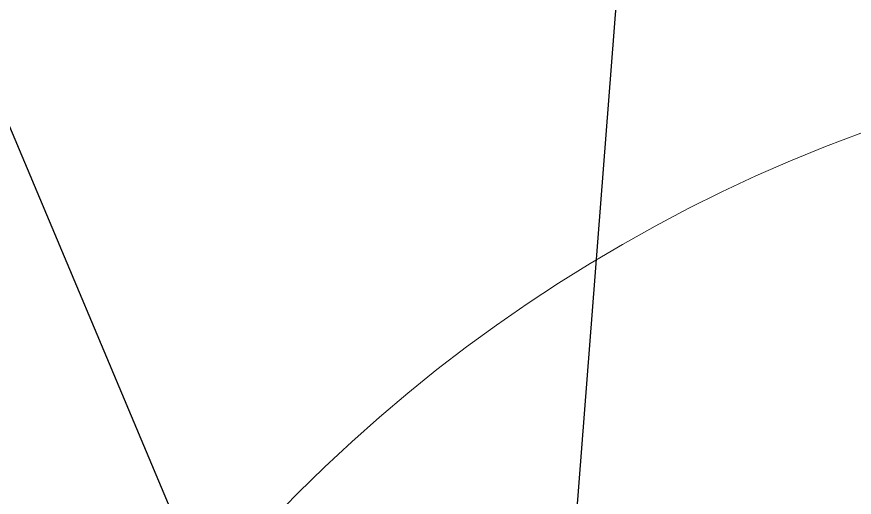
# Model space of a CAD drawing. Header units: millimetres. Extents: x 2 to 1187, y 2 to 839.
# Drawn here: x 599.64 to 614.39, y 775.84 to 784.3 of the extents above; entities that cross this region are included whole.
import ezdxf

# ---------------------------------------------------------------- set-up
doc = ezdxf.new("R2010")
doc.units = ezdxf.units.MM
doc.dimstyles.new('SLDDIMSTYLE0', dxfattribs={"dimtxt": 0.18, "dimasz": 3.302, "dimexe": 0, "dimexo": 0.0625, "dimgap": 0, "dimtad": 0, "dimtih": 1, "dimtoh": 1, "dimdec": 0, "dimrnd": 1e-09, "dimzin": 0, "dimdsep": 46, "dimtxsty": 'Standard', "dimsah": 1, "dimcen": 0.09, "dimadec": 0, "dimazin": 0, "dimtfac": 3.302, "dimtdec": 0, "dimtofl": 0, "dimtmove": 0, "dimatfit": 3, "dimfxl": 1, "dimfrac": 2, "dimtolj": 1, "dimtzin": 0, "dimarcsym": 0})

msp = doc.modelspace()

# ---------------------------------------------------------------- linework, layer by layer
at = {"color": 7, "linetype": 'Continuous', "lineweight": 18}
msp.add_circle((623.8858, 756.6149), 27.2907, dxfattribs=at)

# ---------------------------------------------------------------- leaders
at = {"color": 7, "linetype": 'Continuous', "lineweight": 0}
for points in [[(603.6696, 764.3025), (575.4157, 796.9909)], [(608.5108, 760.9899), (593.3492, 796.9909)], [(608.8795, 767.5801), (611.1639, 796.9909)], [(613.8858, 747.1237), (617.2209, 796.9909)]]:
    msp.add_leader(points, dimstyle='SLDDIMSTYLE0', dxfattribs=at)

doc.saveas('drawing.dxf')
